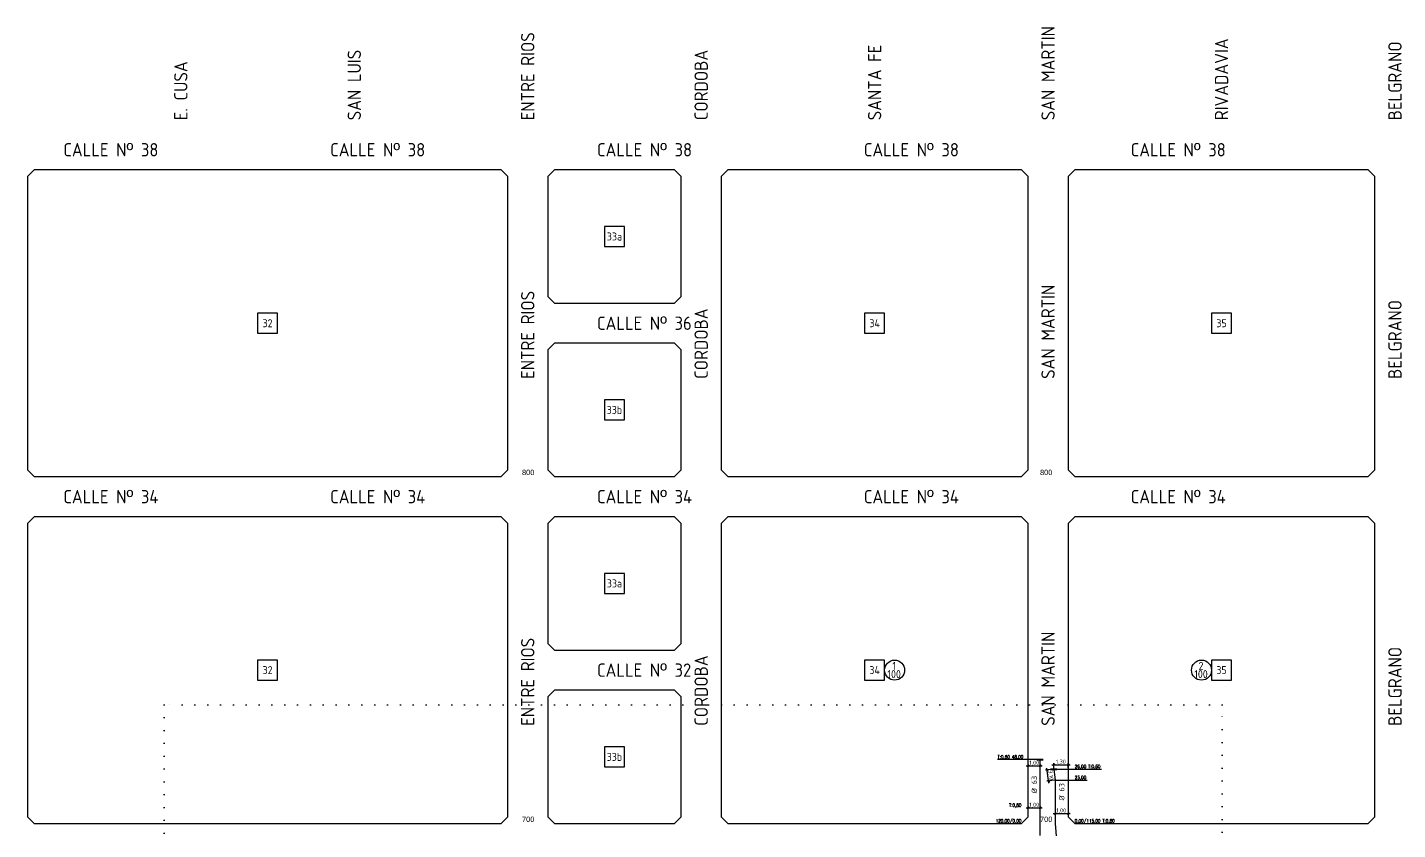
# Model space of a CAD drawing. Extents: x -48 to 13651, y -112 to 3468.
# Drawn here: x 992 to 2019, y 2795 to 3396 of the extents above; entities that cross this region are included whole.
import ezdxf
from ezdxf.enums import TextEntityAlignment as Align

# ---------------------------------------------------------------- set-up
doc = ezdxf.new("R2010")
doc.units = 0
doc.header["$LTSCALE"] = 6
doc.header["$MEASUREMENT"] = 0
doc.linetypes.add('DOT2', pattern=[3.175, 0, -3.175])
doc.layers.get('0').update_dxf_attribs({"linetype": 'CONTINUOUS'})
doc.layers.get('DEFPOINTS').update_dxf_attribs({"linetype": 'CONTINUOUS'})
for name, color, linetype in [('AMPLIACIONES', 2, 'CONTINUOUS'), ('COTA', 2, 'CONTINUOUS'), ('Cotas', 7, 'CONTINUOUS'), ('MANZANAS', 7, 'CONTINUOUS'), ('NOMB_CALLES', 4, 'CONTINUOUS'), ('NUMCASA', 12, 'CONTINUOUS'), ('NUMERO-CROQUIS', 13, 'CONTINUOUS'), ('NUMERO-MANZANA', 4, 'CONTINUOUS'), ('P63', 172, 'CONTINUOUS'), ('PROGRESIVA', 60, 'CONTINUOUS'), ('RADIO', 4, 'DOT2'), ('TXTDIAMETRO', 7, 'CONTINUOUS')]:
    doc.layers.add(name, color=color, linetype=linetype)
doc.layers.add('ATENCION', color=7, linetype='CONTINUOUS', plot=False)
doc.styles.add('ABADIMTCONDE', font='isocp.shx')
doc.styles.add('GEOSLAB703LTBT', font='isocp.shx', dxfattribs={"width": 0.9, "height": 8})
doc.styles.add('GOTHICE', font='GOTHICE.shx', dxfattribs={"height": 0.6})
doc.styles.add('ROMANS', font='romans.shx', dxfattribs={"width": 0.8, "height": 2.5})
doc.dimstyles.new('COTA02', dxfattribs={"dimtxt": 3, "dimasz": 1.5, "dimexe": 1.25, "dimexo": 0.625, "dimgap": 0.3, "dimtad": 1, "dimtoh": 1, "dimdsep": 46, "dimlunit": 6, "dimtxsty": 'ABADIMTCONDE', "dimblk1": 'OBLIQUE', "dimblk2": 'OBLIQUE', "dimsah": 1, "dimcen": 2.5, "dimdle": 1.5, "dimclrd": 60, "dimclre": 60, "dimclrt": 256, "dimadec": 0, "dimazin": 0, "dimtfac": 1, "dimtix": 1, "dimtofl": 0, "dimtmove": 0, "dimatfit": 0, "dimldrblk": 'OBLIQUE', "dimfxl": 1, "dimtolj": 1, "dimtzin": 0, "dimarcsym": 0})

# ---------------------------------------------------------------- blocks, each defined once
blk = doc.blocks.new('CUADRADO')
at = {"layer": 'NUMERO-MANZANA', "linetype": 'Continuous'}
blk.add_lwpolyline([(-7.5, -7.5), (7.5, -7.5), (7.5, 7.5), (-7.5, 7.5)], close=True, dxfattribs=at)
blk = doc.blocks.new('Tapa')
at = {"layer": 'Cotas', "lineweight": 40, "ltscale": 3}
blk.add_line((-2.4, 0), (2.4, 0), dxfattribs=at)
blk = doc.blocks.new('_OBLIQUE')
at = {"color": 0, "linetype": 'ByBlock'}
blk.add_line((-0.5, -0.5), (0.5, 0.5), dxfattribs=at)
blk = doc.blocks.new('*D1680')
at = {"layer": 'COTA', "color": 60, "lineweight": -2, "transparency": 16777216}
for p, q in [((1740.7, 2842.3), (1752.7, 2842.3)), ((1742.2, 2841), (1742.2, 2843.6)), ((1751.2, 2841), (1751.2, 2843.6))]:
    blk.add_line(p, q, dxfattribs=at)
at = {"layer": 'DEFPOINTS', "color": 0, "transparency": 16777216}
for p in [(1742.2, 2840.4), (1751.2, 2842.3), (1751.2, 2840.4)]:
    blk.add_point(p, dxfattribs=at)
at = {"layer": 'COTA', "color": 60, "lineweight": -2, "transparency": 16777216, "xscale": 1.5, "yscale": 1.5, "zscale": 1.5, "rotation": 180}
blk.add_blockref('_OBLIQUE', (1742.2, 2842.3), dxfattribs=at)
at = {"layer": 'COTA', "color": 60, "lineweight": -2, "transparency": 16777216, "xscale": 1.5, "yscale": 1.5, "zscale": 1.5}
blk.add_blockref('_OBLIQUE', (1751.2, 2842.3), dxfattribs=at)
at = {"layer": 'COTA', "transparency": 16777216, "insert": (1746.9, 2844.4), "char_height": 3, "attachment_point": 5, "style": 'ABADIMTCONDE'}
blk.add_mtext('\\A1;1,00', dxfattribs=at)
blk = doc.blocks.new('*D1681')
at = {"layer": 'COTA', "color": 60, "lineweight": -2, "transparency": 16777216}
for p, q in [((1740.7, 2810.9), (1752.7, 2810.9)), ((1742.2, 2808.9), (1742.2, 2812.2)), ((1751.2, 2808.9), (1751.2, 2812.2))]:
    blk.add_line(p, q, dxfattribs=at)
at = {"layer": 'DEFPOINTS', "color": 0, "transparency": 16777216}
for p in [(1742.2, 2808.3), (1751.2, 2810.9), (1751.2, 2808.3)]:
    blk.add_point(p, dxfattribs=at)
at = {"layer": 'COTA', "color": 60, "lineweight": -2, "transparency": 16777216, "xscale": 1.5, "yscale": 1.5, "zscale": 1.5, "rotation": 180}
blk.add_blockref('_OBLIQUE', (1742.2, 2810.9), dxfattribs=at)
at = {"layer": 'COTA', "color": 60, "lineweight": -2, "transparency": 16777216, "xscale": 1.5, "yscale": 1.5, "zscale": 1.5}
blk.add_blockref('_OBLIQUE', (1751.2, 2810.9), dxfattribs=at)
at = {"layer": 'COTA', "transparency": 16777216, "insert": (1746.9, 2812.9), "char_height": 3, "attachment_point": 5, "style": 'ABADIMTCONDE'}
blk.add_mtext('\\A1;1,00', dxfattribs=at)
blk = doc.blocks.new('D63')
at = {"layer": 'TXTDIAMETRO', "color": 7, "ltscale": 0.1, "style": 'ABADIMTCONDE'}
blk.add_text('Ø 63', height=4, dxfattribs=at).set_placement((0, 0), align=Align.MIDDLE)
blk = doc.blocks.new('*D1682')
at = {"layer": 'COTA', "color": 60, "lineweight": -2, "transparency": 16777216}
for p, q in [((1760.9, 2839.9), (1755.2, 2839.1)), ((1757.8, 2829.5), (1756.2, 2840.7)), ((1762, 2831.6), (1756.3, 2830.8))]:
    blk.add_line(p, q, dxfattribs=at)
at = {"layer": 'DEFPOINTS', "color": 0, "transparency": 16777216}
for p in [(1756.4, 2839.2), (1761.5, 2839.9), (1762.6, 2831.7)]:
    blk.add_point(p, dxfattribs=at)
at = {"layer": 'COTA', "color": 60, "lineweight": -2, "transparency": 16777216, "xscale": 1.5, "yscale": 1.5, "zscale": 1.5}
for p, rotation in [((1756.4, 2839.2), 97.85824822169577), ((1757.6, 2831), 277.8582482216958)]:
    blk.add_blockref('_OBLIQUE', p, dxfattribs=dict(at, rotation=rotation))
at = {"layer": 'COTA', "transparency": 16777216, "insert": (1759, 2835.3), "char_height": 3, "attachment_point": 5, "rotation": 277.8582, "style": 'ABADIMTCONDE'}
blk.add_mtext('\\A1;3,10', dxfattribs=at)
blk = doc.blocks.new('*D1683')
at = {"layer": 'COTA', "color": 60, "lineweight": -2, "transparency": 16777216}
for p, q in [((1760, 2843.2), (1773.7, 2843.2)), ((1761.5, 2840.6), (1761.5, 2844.4)), ((1772.2, 2840.6), (1772.2, 2844.4))]:
    blk.add_line(p, q, dxfattribs=at)
at = {"layer": 'DEFPOINTS', "color": 0, "transparency": 16777216}
for p in [(1761.5, 2839.9), (1772.2, 2843.2), (1772.2, 2839.9)]:
    blk.add_point(p, dxfattribs=at)
at = {"layer": 'COTA', "color": 60, "lineweight": -2, "transparency": 16777216, "xscale": 1.5, "yscale": 1.5, "zscale": 1.5, "rotation": 180}
blk.add_blockref('_OBLIQUE', (1761.5, 2843.2), dxfattribs=at)
at = {"layer": 'COTA', "color": 60, "lineweight": -2, "transparency": 16777216, "xscale": 1.5, "yscale": 1.5, "zscale": 1.5}
blk.add_blockref('_OBLIQUE', (1772.2, 2843.2), dxfattribs=at)
at = {"layer": 'COTA', "transparency": 16777216, "insert": (1766.8, 2845.2), "char_height": 3, "attachment_point": 5, "style": 'ABADIMTCONDE'}
blk.add_mtext('\\A1;1,30', dxfattribs=at)
blk = doc.blocks.new('*D1684')
at = {"layer": 'COTA', "color": 60, "lineweight": -2, "transparency": 16777216}
for p, q in [((1761.1, 2806.7), (1773.7, 2806.7)), ((1762.6, 2808.3), (1762.6, 2805.5)), ((1772.2, 2808.3), (1772.2, 2805.5))]:
    blk.add_line(p, q, dxfattribs=at)
at = {"layer": 'DEFPOINTS', "color": 0, "transparency": 16777216}
for p in [(1762.6, 2808.9), (1772.2, 2808.9), (1772.2, 2806.7)]:
    blk.add_point(p, dxfattribs=at)
at = {"layer": 'COTA', "color": 60, "lineweight": -2, "transparency": 16777216, "xscale": 1.5, "yscale": 1.5, "zscale": 1.5, "rotation": 180}
blk.add_blockref('_OBLIQUE', (1762.6, 2806.7), dxfattribs=at)
at = {"layer": 'COTA', "color": 60, "lineweight": -2, "transparency": 16777216, "xscale": 1.5, "yscale": 1.5, "zscale": 1.5}
blk.add_blockref('_OBLIQUE', (1772.2, 2806.7), dxfattribs=at)
at = {"layer": 'COTA', "transparency": 16777216, "insert": (1767.1, 2808.7), "char_height": 3, "attachment_point": 5, "style": 'ABADIMTCONDE'}
blk.add_mtext('\\A1;1,00', dxfattribs=at)

msp = doc.modelspace()

# ---------------------------------------------------------------- linework, layer by layer
at = {"layer": 'MANZANAS'}
for p, q in [((992.234, 3284.145), (997.234, 3289.145)), ((1347.234, 3289.145), (997.234, 3289.145)), ((1347.234, 3289.145), (1352.234, 3284.145)), ((1382.234, 3284.145), (1387.234, 3289.145)), ((1477.234, 3289.145), (1387.234, 3289.145)), ((1477.234, 3289.145), (1482.234, 3284.145)), ((1512.234, 3284.145), (1517.234, 3289.145)), ((1737.234, 3289.145), (1517.234, 3289.145)), ((1737.234, 3289.145), (1742.234, 3284.145)), ((1772.234, 3284.145), (1777.234, 3289.145)), ((1997.234, 3289.145), (1777.234, 3289.145)), ((1997.234, 3289.145), (2002.234, 3284.145)), ((992.234, 3284.145), (992.234, 3064.145)), ((1352.234, 3064.145), (1352.234, 3284.145)), ((1382.234, 3284.145), (1382.234, 3194.145)), ((1482.234, 3194.145), (1482.234, 3284.145)), ((1512.234, 3284.145), (1512.234, 3064.145)), ((1742.234, 3064.145), (1742.234, 3284.145)), ((1772.234, 3284.145), (1772.234, 3064.145)), ((2002.234, 3064.145), (2002.234, 3284.145)), ((1387.234, 3189.145), (1382.234, 3194.145)), ((1482.234, 3194.145), (1477.234, 3189.145)), ((1387.234, 3189.145), (1477.234, 3189.145)), ((1387.234, 3159.145), (1382.234, 3154.145)), ((1382.234, 3154.145), (1382.234, 3064.145)), ((1477.234, 3159.145), (1387.234, 3159.145)), ((1477.234, 3159.145), (1482.234, 3154.145)), ((1482.234, 3064.145), (1482.234, 3154.145)), ((992.234, 3064.145), (997.234, 3059.145)), ((1347.234, 3059.145), (1352.234, 3064.145)), ((1382.234, 3064.145), (1387.234, 3059.145)), ((1477.234, 3059.145), (1482.234, 3064.145)), ((1512.234, 3064.145), (1517.234, 3059.145)), ((1737.234, 3059.145), (1742.234, 3064.145)), ((1777.234, 3059.145), (1772.234, 3064.145)), ((1997.234, 3059.145), (2002.234, 3064.145)), ((997.234, 3059.145), (1347.234, 3059.145)), ((1387.234, 3059.145), (1477.234, 3059.145)), ((1517.234, 3059.145), (1737.234, 3059.145)), ((1777.234, 3059.145), (1997.234, 3059.145)), ((992.234, 3024.145), (997.234, 3029.145)), ((992.234, 3024.145), (992.234, 2804.145)), ((1347.234, 3029.145), (997.234, 3029.145)), ((1347.234, 3029.145), (1352.234, 3024.145)), ((1352.234, 2804.145), (1352.234, 3024.145)), ((1382.234, 3024.145), (1387.234, 3029.145)), ((1382.234, 3024.145), (1382.234, 2934.145)), ((1477.234, 3029.145), (1387.234, 3029.145)), ((1477.234, 3029.145), (1482.234, 3024.145)), ((1482.234, 2934.145), (1482.234, 3024.145)), ((1512.234, 3024.145), (1517.234, 3029.145)), ((1512.234, 3024.145), (1512.234, 2804.145)), ((1737.234, 3029.145), (1517.234, 3029.145)), ((1737.234, 3029.145), (1742.234, 3024.145)), ((1742.234, 2804.145), (1742.234, 3024.145)), ((1772.234, 3024.145), (1777.234, 3029.145)), ((1772.234, 3024.145), (1772.234, 2804.145)), ((1997.234, 3029.145), (1777.234, 3029.145)), ((1997.234, 3029.145), (2002.234, 3024.145)), ((2002.234, 2804.145), (2002.234, 3024.145)), ((1387.234, 2929.145), (1382.234, 2934.145)), ((1387.234, 2929.145), (1477.234, 2929.145)), ((1482.234, 2934.145), (1477.234, 2929.145)), ((1387.234, 2899.145), (1382.234, 2894.145)), ((1477.234, 2899.145), (1387.234, 2899.145)), ((1477.234, 2899.145), (1482.234, 2894.145)), ((1382.234, 2894.145), (1382.234, 2804.145)), ((1482.234, 2804.145), (1482.234, 2894.145)), ((992.234, 2804.145), (997.234, 2799.145)), ((1347.234, 2799.145), (1352.234, 2804.145)), ((1382.234, 2804.145), (1387.234, 2799.145)), ((1477.234, 2799.145), (1482.234, 2804.145)), ((1512.234, 2804.145), (1517.234, 2799.145)), ((1737.234, 2799.145), (1742.234, 2804.145)), ((1777.234, 2799.145), (1772.234, 2804.145)), ((1997.234, 2799.145), (2002.234, 2804.145)), ((997.234, 2799.145), (1347.234, 2799.145)), ((1387.234, 2799.145), (1477.234, 2799.145)), ((1517.234, 2799.145), (1737.234, 2799.145)), ((1777.234, 2799.145), (1997.234, 2799.145))]:
    msp.add_line(p, q, dxfattribs=at)
at = {"layer": 'NUMERO-CROQUIS'}
for centre in [(1642.234, 2914.145), (1872.234, 2914.145)]:
    msp.add_circle(centre, 7.5, dxfattribs=at)
at = {"layer": 'P63'}
for p, q in [((1751.234, 2790.145), (1751.234, 2847.145)), ((1761.501, 2839.936), (1762.635, 2831.719)), ((1762.635, 2831.719), (1762.635, 2799.138)), ((1762.635, 2799.138), (1764.234, 2777.145))]:
    msp.add_line(p, q, dxfattribs=at)
at = {"layer": 'PROGRESIVA'}
for p, q in [((1751.234, 2847.145), (1719.406, 2847.145)), ((1762.635, 2839.936), (1797.282, 2839.936)), ((1762.635, 2831.719), (1786.558, 2831.719))]:
    msp.add_line(p, q, dxfattribs=at)
at = {"layer": 'RADIO', "color": 4, "ltscale": 0.5}
for p, q in [((1887.769, 2888.235), (1094.784, 2888.235)), ((1094.784, 2888.235), (1094.784, 2004.644)), ((1887.769, 2397.971), (1887.769, 2888.235))]:
    msp.add_line(p, q, dxfattribs=at)

# ---------------------------------------------------------------- block references
at = {"layer": 'AMPLIACIONES', "ltscale": 0.1}
for p in [(1432.234, 3239.145), (1172.234, 3174.145), (1627.234, 3174.145), (1887.234, 3174.145), (1432.234, 3109.145), (1432.234, 2979.145), (1172.234, 2914.145), (1627.234, 2914.145), (1887.234, 2914.145), (1432.234, 2849.145)]:
    msp.add_blockref('CUADRADO', p, dxfattribs=at)
at = {"layer": 'P63'}
for p in [(1751.234, 2847.145), (1761.501, 2839.936)]:
    msp.add_blockref('Tapa', p, dxfattribs=at)
at = {"layer": 'TXTDIAMETRO', "ltscale": 0.1, "rotation": 90}
for p in [(1746.897, 2828.382), (1767.468, 2822.975)]:
    msp.add_blockref('D63', p, dxfattribs=at)

# ---------------------------------------------------------------- texts
at = {"layer": 'ATENCION', "style": 'GEOSLAB703LTBT'}
for s, p in [('CALLE Nº 38', (1019.141, 3304.145)), ('CALLE Nº 38', (1219.141, 3304.145)), ('CALLE Nº 38', (1419.141, 3304.145)), ('CALLE Nº 38', (1619.141, 3304.145)), ('CALLE Nº 38', (1819.141, 3304.145)), ('CALLE Nº 36', (1419.141, 3174.145)), ('CALLE Nº 34', (1019.141, 3044.145)), ('CALLE Nº 34', (1219.141, 3044.145)), ('CALLE Nº 34', (1419.141, 3044.145)), ('CALLE Nº 34', (1619.141, 3044.145)), ('CALLE Nº 34', (1819.141, 3044.145)), ('CALLE Nº 32', (1419.141, 2914.145))]:
    msp.add_text(s, height=10, dxfattribs=at).set_placement(p, align=Align.MIDDLE_LEFT)
for s, p in [('ENTRE RIOS', (1367.234, 3132.415)), ('SAN MARTIN', (1757.234, 3132.415)), ('CORDOBA', (1497.234, 3132.415)), ('BELGRANO', (2017.234, 3132.415)), ('ENTRE RIOS', (1367.234, 2872.415)), ('SAN MARTIN', (1757.234, 2872.415)), ('BELGRANO', (2017.234, 2872.415)), ('CORDOBA', (1497.234, 2872.415))]:
    msp.add_text(s, height=10, rotation=90, dxfattribs=at).set_placement(p, align=Align.MIDDLE_LEFT)
at = {"layer": 'NOMB_CALLES', "style": 'GEOSLAB703LTBT'}
for s, p in [('ENTRE RIOS', (1367.234, 3326.243)), ('SAN MARTIN', (1757.234, 3326.243)), ('SANTA FE', (1627.234, 3326.243)), ('RIVADAVIA', (1887.234, 3326.243)), ('BELGRANO', (2017.234, 3326.243)), ('E. CUSA', (1107.234, 3326.243)), ('SAN LUIS', (1237.234, 3326.243)), ('CORDOBA', (1497.234, 3326.243))]:
    msp.add_text(s, height=10, rotation=90, dxfattribs=at).set_placement(p, align=Align.MIDDLE_LEFT)
at = {"layer": 'NUMCASA', "color": 12, "linetype": 'Continuous', "style": 'GOTHICE'}
for s, p in [('800', (1367.569, 3059.145)), ('800', (1755.834, 3059.145)), ('700', (1367.569, 2799.145)), ('700', (1755.834, 2799.145))]:
    msp.add_text(s, height=4, dxfattribs=at).set_placement(p, align=Align.BOTTOM_CENTER)
at = {"layer": 'NUMERO-CROQUIS', "style": 'GEOSLAB703LTBT'}
for s, p in [('1', (1641.869, 2917.277)), ('2', (1871.869, 2917.277)), ('100', (1641.869, 2911.142)), ('100', (1871.869, 2911.142))]:
    msp.add_text(s, height=6, dxfattribs=at).set_placement(p, align=Align.MIDDLE)
at = {"layer": 'NUMERO-MANZANA', "style": 'GEOSLAB703LTBT'}
for s, p in [('33a', (1432.234, 3239.145)), ('32', (1172.234, 3174.145)), ('34', (1627.234, 3174.145)), ('35', (1887.234, 3174.145)), ('33b', (1432.234, 3109.145)), ('33a', (1432.234, 2979.145)), ('32', (1172.234, 2914.145)), ('34', (1627.234, 2914.145)), ('35', (1887.234, 2914.145)), ('33b', (1432.234, 2849.145))]:
    msp.add_text(s, height=6, dxfattribs=at).set_placement(p, align=Align.MIDDLE)
at = {"layer": 'PROGRESIVA', "style": 'ROMANS', "width": 0.8}
for s, p in [('T:0,60 48,00', (1738.666, 2847.145)), ('T:0,60', (1737.234, 2810.919)), ('120,00/0,00', (1737.234, 2799.145))]:
    msp.add_text(s, height=2.5, dxfattribs=at).set_placement(p, align=Align.BOTTOM_RIGHT)
for s, p in [('26,00 T:0,60', (1777.234, 2839.936)), ('23,00', (1777.234, 2831.719)), ('0,00/115,00 T:0,60', (1777.234, 2799.145))]:
    msp.add_text(s, height=2.5, dxfattribs=at).set_placement(p, align=Align.BOTTOM_LEFT)

# ---------------------------------------------------------------- dimensions: what is measured, and where the dimension line sits
at = {"layer": 'COTA'}
for base, p1, p2, text, picture, middle in [((1751.234, 2842.333), (1742.234, 2840.401), (1751.234, 2840.401), '1,00', '*D1680', (1746.858, 2842.333)), ((1772.234, 2843.189), (1761.501, 2839.936), (1772.234, 2839.936), '1,30', '*D1683', (1766.775, 2843.189)), ((1751.234, 2810.919), (1742.234, 2808.281), (1751.234, 2808.281), '1,00', '*D1681', (1746.936, 2810.919)), ((1772.234, 2806.724), (1762.635, 2808.948), (1772.234, 2808.948), '1,00', '*D1684', (1767.146, 2806.724))]:
    dim = msp.add_linear_dim(base=base, p1=p1, p2=p2, text=text, dimstyle='COTA02', dxfattribs=at)
    dim.commit()
    dim.dimension.update_dxf_attribs({"geometry": picture, "text_midpoint": middle, "dimtype": 160})
dim = msp.add_linear_dim(base=(1756.434, 2839.236), p1=(1762.635, 2831.719), p2=(1761.501, 2839.936), angle=97.858248, text='3,10', dimstyle='COTA02', dxfattribs=at)
dim.commit()
dim.dimension.update_dxf_attribs({"geometry": '*D1682', "text_midpoint": (1757.013, 2835.045), "dimtype": 161})

doc.saveas('drawing.dxf')
